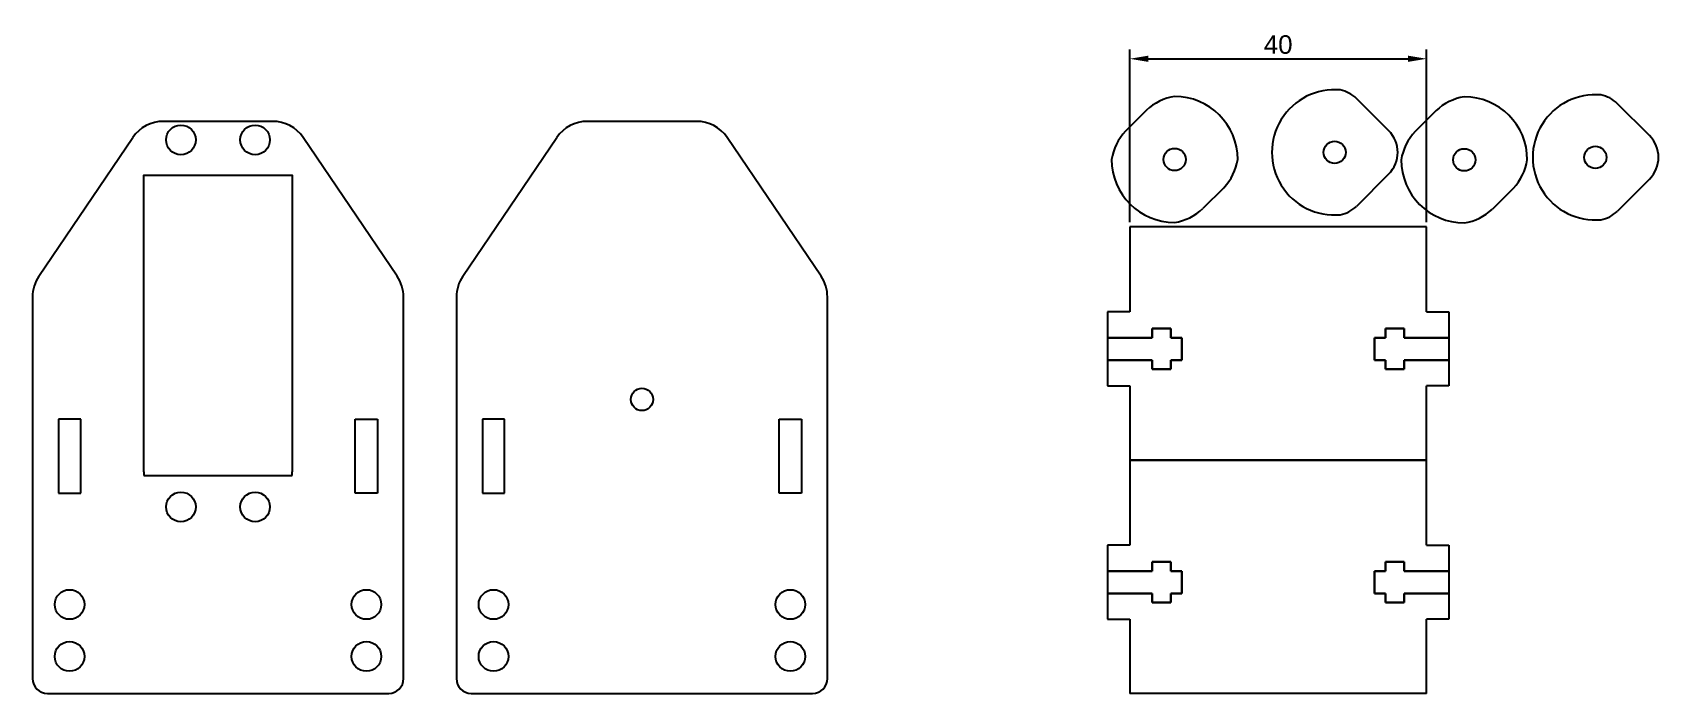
# Model space of a CAD drawing. Header units: millimetres. Extents: x 2623 to 2842, y 1825 to 1914.
import ezdxf

# ---------------------------------------------------------------- set-up
doc = ezdxf.new("R2010")
doc.units = ezdxf.units.MM
doc.styles.get("Standard").update_dxf_attribs({"font": 'Arial.ttf'})
doc.dimstyles.new('ISO-25', dxfattribs={"dimtxt": 2.5, "dimasz": 2.5, "dimexe": 1.25, "dimexo": 0.625, "dimtad": 1, "dimtxsty": 'Standard', "dimcen": 2.5, "dimadec": 0, "dimazin": 0, "dimtfac": 1, "dimtmove": 0, "dimatfit": 3, "dimfxl": 1, "dimarcsym": 0})

# ---------------------------------------------------------------- blocks, each defined once
blk = doc.blocks.new('*D1')
at = {"color": 0, "lineweight": -2, "transparency": 16777216}
for p, q in [((2771.04, 1888.52), (2771.04, 1911.8)), ((2811.04, 1888.52), (2811.04, 1911.8)), ((2773.54, 1910.55), (2808.54, 1910.55))]:
    blk.add_line(p, q, dxfattribs=at)
at = {"color": 0, "transparency": 16777216}
for points in [[(2773.54, 1910.97), (2773.54, 1910.13), (2771.04, 1910.55)], [(2808.54, 1910.97), (2808.54, 1910.13), (2811.04, 1910.55)]]:
    blk.add_solid(points, dxfattribs=at)
at = {"layer": 'Defpoints', "color": 0, "transparency": 16777216}
for p in [(2811.04, 1910.55), (2771.04, 1887.9), (2811.04, 1887.9)]:
    blk.add_point(p, dxfattribs=at)
at = {"color": 0, "transparency": 16777216, "insert": (2791.04, 1912.45), "char_height": 2.5, "attachment_point": 5}
blk.add_mtext('40', dxfattribs=at)

msp = doc.modelspace()

# ---------------------------------------------------------------- linework, layer by layer
at = {"color": 7, "linetype": 'Continuous', "lineweight": 25}
for p, q in [((2805.929, 1900.873), (2801.589, 1905.213)), ((2841.077, 1900.2), (2836.737, 1904.54)), ((2773.285, 1903.605), (2770.459, 1900.779)), ((2812.313, 1903.553), (2809.486, 1900.727)), ((2805.929, 1894.99), (2801.589, 1890.65)), ((2841.077, 1894.317), (2836.737, 1889.977)), ((2783.723, 1893.168), (2780.896, 1890.341)), ((2822.75, 1893.116), (2819.924, 1890.289))]:
    msp.add_line(p, q, dxfattribs=at)
for p, q in [((2655.51, 1902.114), (2640.815, 1902.114)), ((2712.642, 1902.114), (2697.947, 1902.114)), ((2624.023, 1881.234), (2636.675, 1899.917)), ((2672.303, 1881.234), (2659.65, 1899.917)), ((2681.154, 1881.234), (2693.807, 1899.917)), ((2729.434, 1881.234), (2716.782, 1899.917)), ((2811.039, 1887.896), (2771.039, 1887.896)), ((2771.039, 1887.896), (2771.039, 1876.43)), ((2811.039, 1876.43), (2811.039, 1887.896)), ((2623.163, 1878.43), (2623.163, 1826.964)), ((2673.163, 1826.964), (2673.163, 1878.43)), ((2680.294, 1878.43), (2680.294, 1826.964)), ((2730.294, 1826.964), (2730.294, 1878.43)), ((2771.039, 1876.43), (2768.039, 1876.43)), ((2768.039, 1876.43), (2768.039, 1866.43)), ((2811.039, 1876.43), (2814.039, 1876.43)), ((2814.039, 1876.43), (2814.039, 1866.43)), ((2814.039, 1872.93), (2814.039, 1869.93)), ((2768.039, 1866.43), (2771.039, 1866.43)), ((2771.039, 1866.43), (2771.039, 1856.43)), ((2811.039, 1856.43), (2811.039, 1866.43)), ((2814.039, 1866.43), (2811.039, 1866.43)), ((2629.663, 1861.964), (2626.663, 1861.964)), ((2626.663, 1861.964), (2626.663, 1851.964)), ((2629.663, 1851.964), (2629.663, 1861.964)), ((2666.663, 1851.964), (2666.663, 1861.964)), ((2666.663, 1861.964), (2669.663, 1861.964)), ((2669.663, 1861.964), (2669.663, 1851.964)), ((2686.794, 1861.964), (2683.794, 1861.964)), ((2683.794, 1861.964), (2683.794, 1851.964)), ((2686.794, 1851.964), (2686.794, 1861.964)), ((2723.794, 1851.964), (2723.794, 1861.964)), ((2723.794, 1861.964), (2726.794, 1861.964)), ((2726.794, 1861.964), (2726.794, 1851.964)), ((2771.039, 1856.43), (2811.039, 1856.43)), ((2811.039, 1856.43), (2771.039, 1856.43)), ((2771.039, 1856.43), (2771.039, 1844.964)), ((2811.039, 1844.964), (2811.039, 1856.43)), ((2638.163, 1854.864), (2638.163, 1854.364)), ((2638.163, 1854.364), (2658.163, 1854.364)), ((2658.163, 1854.364), (2658.163, 1854.864)), ((2626.663, 1851.964), (2628.163, 1851.964)), ((2628.163, 1851.964), (2629.663, 1851.964)), ((2668.163, 1851.964), (2666.663, 1851.964)), ((2669.663, 1851.964), (2668.163, 1851.964)), ((2683.794, 1851.964), (2685.294, 1851.964)), ((2685.294, 1851.964), (2686.794, 1851.964)), ((2725.294, 1851.964), (2723.794, 1851.964)), ((2726.794, 1851.964), (2725.294, 1851.964)), ((2771.039, 1844.964), (2768.039, 1844.964)), ((2768.039, 1844.964), (2768.039, 1834.964)), ((2811.039, 1844.964), (2814.039, 1844.964)), ((2814.039, 1844.964), (2814.039, 1834.964)), ((2768.039, 1834.964), (2771.039, 1834.964)), ((2771.039, 1834.964), (2771.039, 1824.964)), ((2811.039, 1824.964), (2811.039, 1834.964)), ((2814.039, 1834.964), (2811.039, 1834.964)), ((2625.163, 1824.964), (2671.163, 1824.964)), ((2682.294, 1824.964), (2728.294, 1824.964)), ((2811.039, 1824.964), (2771.039, 1824.964))]:
    msp.add_line(p, q)
at = {"lineweight": 30}
for p, q in [((2776.557, 1874.18), (2774.057, 1874.18)), ((2774.057, 1874.18), (2774.057, 1872.93)), ((2776.557, 1872.93), (2776.557, 1874.18)), ((2805.521, 1872.93), (2805.521, 1874.18)), ((2805.521, 1874.18), (2808.021, 1874.18)), ((2808.021, 1874.18), (2808.021, 1872.93)), ((2774.057, 1872.93), (2768.039, 1872.93)), ((2778.039, 1872.93), (2776.557, 1872.93)), ((2778.039, 1869.93), (2778.039, 1872.93)), ((2804.039, 1869.93), (2804.039, 1872.93)), ((2804.039, 1872.93), (2805.521, 1872.93)), ((2808.021, 1872.93), (2814.039, 1872.93)), ((2768.039, 1869.93), (2774.057, 1869.93)), ((2774.057, 1868.68), (2774.057, 1869.93)), ((2776.557, 1869.93), (2778.039, 1869.93)), ((2776.557, 1869.93), (2776.557, 1868.68)), ((2805.521, 1869.93), (2804.039, 1869.93)), ((2805.521, 1869.93), (2805.521, 1868.68)), ((2814.039, 1869.93), (2808.021, 1869.93)), ((2808.021, 1868.68), (2808.021, 1869.93)), ((2776.557, 1868.68), (2774.057, 1868.68)), ((2805.521, 1868.68), (2808.021, 1868.68)), ((2774.057, 1841.464), (2768.039, 1841.464)), ((2776.557, 1842.714), (2774.057, 1842.714)), ((2774.057, 1842.714), (2774.057, 1841.464)), ((2776.557, 1841.464), (2776.557, 1842.714)), ((2778.039, 1841.464), (2776.557, 1841.464)), ((2778.039, 1838.464), (2778.039, 1841.464)), ((2804.039, 1838.464), (2804.039, 1841.464)), ((2804.039, 1841.464), (2805.521, 1841.464)), ((2805.521, 1841.464), (2805.521, 1842.714)), ((2805.521, 1842.714), (2808.021, 1842.714)), ((2808.021, 1842.714), (2808.021, 1841.464)), ((2808.021, 1841.464), (2814.039, 1841.464)), ((2768.039, 1838.464), (2774.057, 1838.464)), ((2774.057, 1837.214), (2774.057, 1838.464)), ((2776.557, 1837.214), (2774.057, 1837.214)), ((2776.557, 1838.464), (2778.039, 1838.464)), ((2776.557, 1838.464), (2776.557, 1837.214)), ((2805.521, 1838.464), (2804.039, 1838.464)), ((2805.521, 1838.464), (2805.521, 1837.214)), ((2805.521, 1837.214), (2808.021, 1837.214)), ((2814.039, 1838.464), (2808.021, 1838.464)), ((2808.021, 1837.214), (2808.021, 1838.464))]:
    msp.add_line(p, q, dxfattribs=at)
msp.add_lwpolyline([(2638.163, 1854.864), (2638.163, 1894.864), (2658.163, 1894.864), (2658.163, 1854.864)])
for centre, radius in [((2643.163, 1899.614), 2), ((2653.163, 1899.614), 2), ((2705.294, 1864.614), 1.5), ((2643.163, 1850.114), 2), ((2653.163, 1850.114), 2), ((2628.163, 1836.964), 2), ((2668.163, 1836.964), 2), ((2685.294, 1836.964), 2), ((2725.294, 1836.964), 2), ((2628.163, 1829.964), 2), ((2668.163, 1829.964), 2), ((2685.294, 1829.964), 2), ((2725.294, 1829.964), 2)]:
    msp.add_circle(centre, radius)
at = {"color": 7, "linetype": 'Continuous', "lineweight": 25}
for centre in [(2777.091, 1896.973), (2798.647, 1897.931), (2816.118, 1896.921), (2833.796, 1897.259)]:
    msp.add_circle(centre, 1.5, dxfattribs=at)
for centre, radius, start, end in [((2778.24, 1898.32), 7.244, 99.12943, 133.15396), ((2777.091, 1896.973), 8.5, 0, 90), ((2798.647, 1897.931), 8.448, 84.88889, 275.11111), ((2798.523, 1901.971), 4.462, 46.5964, 78.66515), ((2817.267, 1898.268), 7.244, 99.12943, 133.15396), ((2816.118, 1896.921), 8.5, 0, 90), ((2833.796, 1897.259), 8.448, 84.88889, 275.11111), ((2833.672, 1901.299), 4.462, 46.5964, 78.66515), ((2775.744, 1895.824), 7.244, 136.84604, 170.87057), ((2802.987, 1897.931), 4.16, 315, 45), ((2814.771, 1895.772), 7.244, 136.84604, 170.87057), ((2838.136, 1897.259), 4.16, 315, 45), ((2777.091, 1896.973), 8.5, 180, 270), ((2778.438, 1898.123), 7.244, 316.84604, 350.87057), ((2816.118, 1896.921), 8.5, 180, 270), ((2817.465, 1898.071), 7.244, 316.84604, 350.87057), ((2775.942, 1895.626), 7.244, 279.12943, 313.15396), ((2798.523, 1893.891), 4.462, 281.33485, 313.4036), ((2814.969, 1895.574), 7.244, 279.12943, 313.15396), ((2833.672, 1893.219), 4.462, 281.33485, 313.4036)]:
    msp.add_arc(centre, radius, start, end, dxfattribs=at)
for centre, radius, start, end in [((2640.815, 1897.114), 5, 90, 145.89411), ((2655.51, 1897.114), 5, 34.10589, 90), ((2697.947, 1897.114), 5, 90, 145.89411), ((2712.642, 1897.114), 5, 34.10589, 90), ((2628.163, 1878.43), 5, 145.89411, 180), ((2668.163, 1878.43), 5, 0, 34.10589), ((2685.294, 1878.43), 5, 145.89411, 180), ((2725.294, 1878.43), 5, 0, 34.10589), ((2625.163, 1826.964), 2, 180, 270), ((2671.163, 1826.964), 2, 270, 0), ((2682.294, 1826.964), 2, 180, 270), ((2728.294, 1826.964), 2, 270, 0)]:
    msp.add_arc(centre, radius, start, end)

# ---------------------------------------------------------------- dimensions: what is measured, and where the dimension line sits
dim = msp.add_linear_dim(base=(2811.039, 1910.55), p1=(2771.039, 1887.896), p2=(2811.039, 1887.896), dimstyle='ISO-25')
dim.commit()
dim.dimension.update_dxf_attribs({"geometry": '*D1', "text_midpoint": (2791.039, 1912.452)})

doc.saveas('drawing.dxf')
